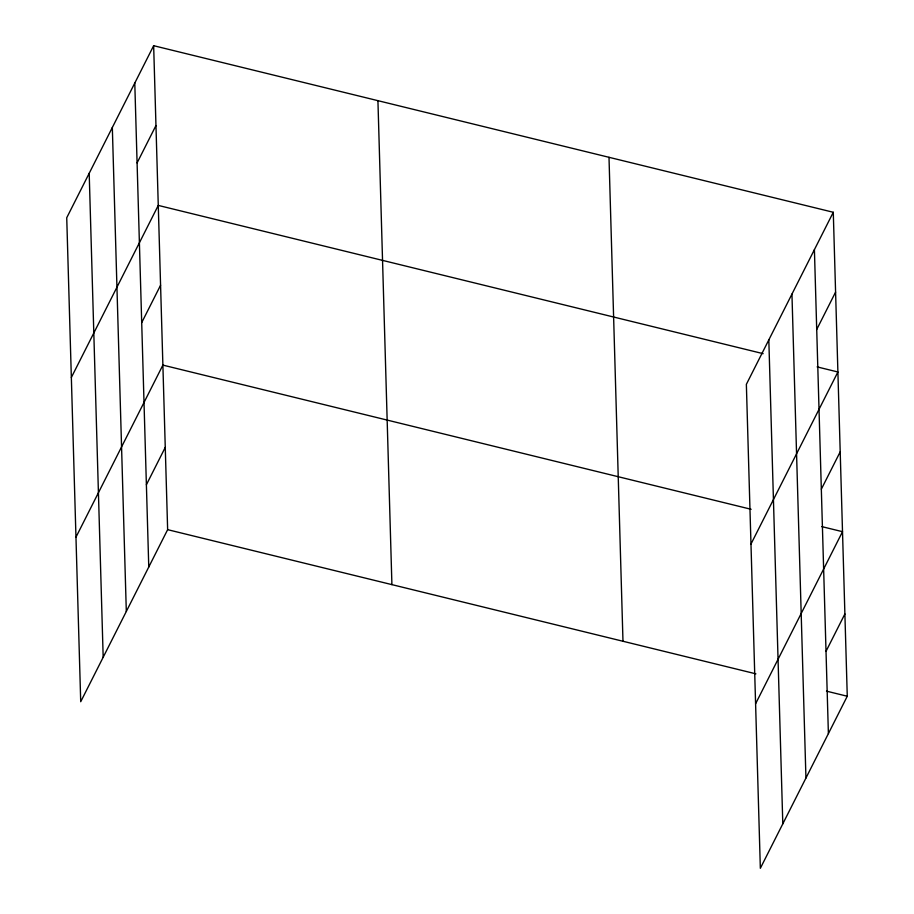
<?xml version="1.0" encoding="UTF-8"?>
<svg xmlns="http://www.w3.org/2000/svg" width="914" height="914" viewBox="0 0 914 914"><rect width="100%" height="100%" fill="white"/><g stroke="black" fill="none" stroke-linecap="round" stroke-linejoin="round"><path stroke-width="1.37" d="M153.655 45.7L66.733 217.761L80.718 701.724L167.639 529.663L153.655 45.7L833.282 212.277L847.267 696.24L760.345 868.3L746.361 384.337L833.282 212.277M137.089 162.909L155.963 125.549M71.349 377.471L158.271 205.41L763.133 353.661M141.704 322.619L160.578 285.259M75.965 537.181L162.886 365.109L751.137 509.292M146.389 484.751L165.263 447.38M816.716 329.486L835.59 292.126M750.977 544.047L837.898 371.987L817.127 366.891M821.332 489.196L840.206 451.836M755.592 703.757L842.514 531.685L821.743 526.601M826.016 651.328L844.89 613.957M167.639 529.663L755.889 673.835M826.496 691.144L847.267 696.24M814.408 249.636L828.392 733.599M791.947 294.091L805.942 778.043M768.823 339.894L782.807 823.845M608.998 157.311L622.982 641.262M377.928 100.666L391.912 584.629M134.781 83.06L148.765 567.023M112.331 127.514L126.315 611.466M89.195 173.317L103.179 657.269"/></g></svg>
